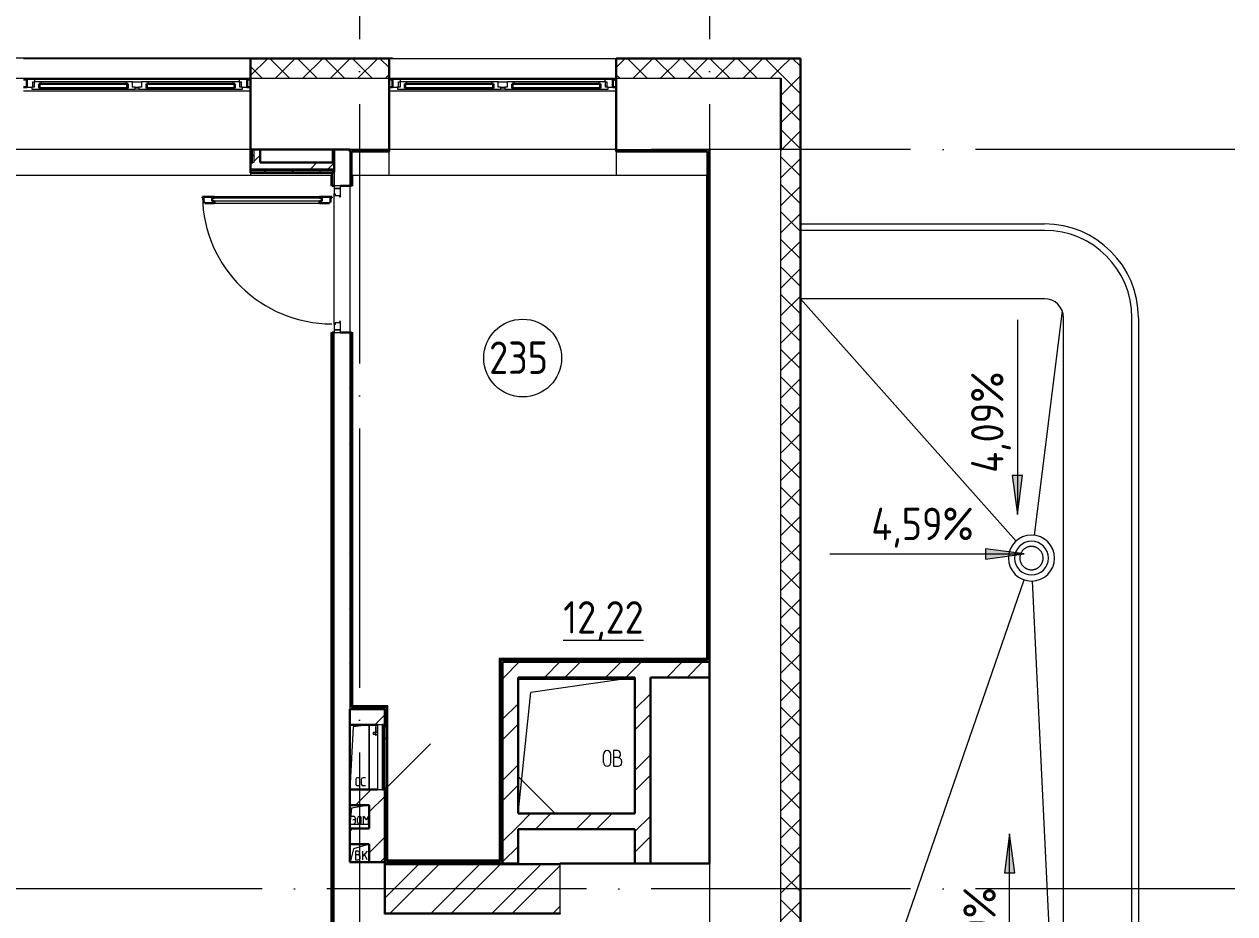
# Model space of a CAD drawing. Header units: millimetres. Extents: x -695119 to 412940, y -249585 to 622758.
# Drawn here: x 317506 to 326841, y 101419 to 108278 of the extents above; entities that cross this region are included whole.
import ezdxf

# ---------------------------------------------------------------- set-up
doc = ezdxf.new("R2010")
doc.units = ezdxf.units.MM
doc.linetypes.add('ADSK_Линия сетки', pattern=[25, 20, -2.5, 0, -2.5])
for name, color, linetype, lineweight in [('_ Окна', 252, 'Continuous', 30), ('Двери', 8, 'Continuous', 9), ('Крыша', 252, 'Continuous', 9), ('Линии', 7, 'Continuous', 9), ('Марки помещений', 8, 'Continuous', 20), ('Оборудование', 8, 'Continuous', 18), ('Ограждение', 8, 'Continuous', 9), ('Окна', 252, 'Continuous', 9), ('Оси', 252, 'Continuous', 9), ('Перекрытие', 252, 'Continuous', 18), ('Размеры', 7, 'Continuous', 9), ('Стены внутренние', 252, 'Continuous', 18), ('Стены наружные', 252, 'Continuous', 18), ('Стены штриховка', 7, 'Continuous', 9)]:
    doc.layers.add(name, color=color, linetype=linetype, lineweight=lineweight)
doc.layers.add('Двери открывание', color=7, linetype='Continuous', lineweight=9, true_color=0xc0c0c0)
doc.styles.add('GOST Common_2', font='', dxfattribs={"width": 0.9, "height": 250})
doc.styles.get('GOST Common_2').set_extended_font_data('GOST type B')

# ---------------------------------------------------------------- blocks, each defined once
blk = doc.blocks.new('план 2 этажа')
at = {"layer": 'Размеры', "true_color": 0x636466}
for points in [[(325164.1, 104499), (325203.6, 104799), (325124.6, 104799)], [(325217.8, 104193.5), (324917.8, 104233), (324917.8, 104154)], [(325104.6, 102035.5), (325065.1, 101735.5), (325144.1, 101735.5)]]:
    blk.add_hatch(color=251, dxfattribs=at).paths.add_polyline_path(points)
at = {"color": 251, "lineweight": 18, "true_color": 0x636466}
for p, q in [((320165.8, 102876.6), (320042.7, 102861.4)), ((320165.8, 102876.6), (320165.8, 102376.6)), ((320042.7, 102861.4), (320015.8, 102376.6)), ((320061.8, 102454.2), (320061.8, 102419.5)), ((320093.8, 102467.5), (320075.2, 102467.5)), ((320093.8, 102406.2), (320075.2, 102406.2)), ((320105.3, 102454.2), (320105.3, 102419.5)), ((320137.2, 102467.5), (320118.6, 102467.5)), ((320137.2, 102406.2), (320118.6, 102406.2)), ((320030.8, 102234.5), (320015.8, 102106.6)), ((320165.8, 102256.6), (320030.8, 102234.5)), ((320026.8, 102171.2), (320045.1, 102171.2)), ((320039.8, 102145.1), (320058.1, 102145.1)), ((320058.1, 102158.1), (320058.1, 102124.2)), ((320076.4, 102125.5), (320076.4, 102156.8)), ((320105.1, 102125.5), (320105.1, 102156.8)), ((320123.3, 102172.5), (320141.6, 102142.5)), ((320123.3, 102111.2), (320123.3, 102172.5)), ((320159.8, 102172.5), (320141.6, 102142.5)), ((320159.8, 102111.2), (320159.8, 102172.5)), ((320165.8, 102106.6), (320015.8, 102106.6)), ((320026.8, 102111.2), (320045.1, 102111.2)), ((320165.8, 101956.6), (320045.4, 101920)), ((320045.4, 101920), (320018.4, 101816.6)), ((320078, 101902), (320061.4, 101902)), ((320061.4, 101902), (320061.4, 101835.4)), ((320079.9, 101872.4), (320061.4, 101872.4)), ((320091, 101883.5), (320091, 101889.1)), ((320096.6, 101850.2), (320096.6, 101855.8)), ((320150.3, 101902), (320116.9, 101862.3)), ((320116.9, 101835.4), (320116.9, 101902)), ((320150.3, 101835.4), (320130.3, 101878.2)), ((320061.4, 101835.4), (320081.7, 101835.4)), ((320435.8, 101801.6), (320435.8, 101806.6)), ((320785.8, 101806.6), (320785.8, 101801.6))]:
    blk.add_line(p, q, dxfattribs=at)
for centre, radius, start, end in [((320075.2, 102454.2), 13.3, 90, 180), ((320075.2, 102419.5), 13.3, 180, 270), ((320118.6, 102454.2), 13.3, 90, 180), ((320118.6, 102419.5), 13.3, 180, 270), ((320045.1, 102158.1), 13, 0, 90), ((320090.7, 102156.8), 14.3, 0, 180), ((320090.7, 102125.5), 14.3, 180, 0), ((320045.1, 102124.2), 13, 270, 0), ((320078, 101889.1), 13, 0, 90), ((320079.9, 101883.5), 11.1, 270, 0), ((320079.9, 101855.8), 16.7, 0, 90), ((320081.7, 101850.2), 14.8, 270, 0)]:
    blk.add_arc(centre, radius, start, end, dxfattribs=at)
at = {"layer": '_ Окна', "color": 251, "true_color": 0x636466}
for p, q in [((317525.8, 107851.6), (317500.8, 107851.6)), ((317525.8, 107793.6), (317525.8, 107851.6)), ((319250.8, 107851.6), (319225.8, 107851.6)), ((319225.8, 107851.6), (319225.8, 107793.6)), ((320345.8, 107851.6), (320320.8, 107851.6)), ((320345.8, 107793.6), (320345.8, 107851.6)), ((322070.8, 107851.6), (322045.8, 107851.6)), ((322045.8, 107851.6), (322045.8, 107793.6)), ((317500.8, 107793.6), (317525.8, 107793.6)), ((317623.8, 107817.6), (317620.8, 107817.6)), ((317620.8, 107817.6), (317620.8, 107785.6)), ((317620.8, 107785.6), (317623.8, 107785.6)), ((318300.8, 107817.6), (317623.8, 107817.6)), ((317623.8, 107817.6), (317623.8, 107785.6)), ((317623.8, 107785.6), (317623.8, 107817.6)), ((317623.8, 107785.6), (318300.8, 107785.6)), ((318300.8, 107785.6), (318300.8, 107817.6)), ((318300.8, 107817.6), (318300.8, 107785.6)), ((318303.8, 107817.6), (318300.8, 107817.6)), ((318300.8, 107785.6), (318303.8, 107785.6)), ((318303.8, 107785.6), (318303.8, 107817.6)), ((318450.8, 107817.6), (318447.8, 107817.6)), ((318447.8, 107817.6), (318447.8, 107785.6)), ((318447.8, 107785.6), (318450.8, 107785.6)), ((319127.8, 107817.6), (318450.8, 107817.6)), ((318450.8, 107817.6), (318450.8, 107785.6)), ((318450.8, 107785.6), (318450.8, 107817.6)), ((318450.8, 107785.6), (319127.8, 107785.6)), ((319127.8, 107785.6), (319127.8, 107817.6)), ((319127.8, 107817.6), (319127.8, 107785.6)), ((319130.8, 107817.6), (319127.8, 107817.6)), ((319127.8, 107785.6), (319130.8, 107785.6)), ((319130.8, 107785.6), (319130.8, 107817.6)), ((319225.8, 107793.6), (319250.8, 107793.6)), ((320320.8, 107793.6), (320345.8, 107793.6)), ((320443.8, 107817.6), (320440.8, 107817.6)), ((320440.8, 107817.6), (320440.8, 107785.6)), ((320440.8, 107785.6), (320443.8, 107785.6)), ((321120.8, 107817.6), (320443.8, 107817.6)), ((320443.8, 107817.6), (320443.8, 107785.6)), ((320443.8, 107785.6), (320443.8, 107817.6)), ((320443.8, 107785.6), (321120.8, 107785.6)), ((321120.8, 107785.6), (321120.8, 107817.6)), ((321120.8, 107817.6), (321120.8, 107785.6)), ((321123.8, 107817.6), (321120.8, 107817.6)), ((321120.8, 107785.6), (321123.8, 107785.6)), ((321123.8, 107785.6), (321123.8, 107817.6)), ((321270.8, 107817.6), (321267.8, 107817.6)), ((321267.8, 107817.6), (321267.8, 107785.6)), ((321267.8, 107785.6), (321270.8, 107785.6)), ((321947.8, 107817.6), (321270.8, 107817.6)), ((321270.8, 107817.6), (321270.8, 107785.6)), ((321270.8, 107785.6), (321270.8, 107817.6)), ((321270.8, 107785.6), (321947.8, 107785.6)), ((321947.8, 107785.6), (321947.8, 107817.6)), ((321947.8, 107817.6), (321947.8, 107785.6)), ((321950.8, 107817.6), (321947.8, 107817.6)), ((321947.8, 107785.6), (321950.8, 107785.6)), ((321950.8, 107785.6), (321950.8, 107817.6)), ((322045.8, 107793.6), (322070.8, 107793.6))]:
    blk.add_line(p, q, dxfattribs=at)
at = {"layer": '_ Окна', "color": 251, "lineweight": 18, "true_color": 0x636466}
for p, q in [((317585.3, 107851.6), (317525.8, 107851.6)), ((317525.8, 107851.6), (317525.8, 107793.6)), ((317571.8, 107793.6), (317571.8, 107834.6)), ((317571.8, 107834.6), (317583.8, 107834.6)), ((317583.8, 107834.6), (317583.8, 107793.6)), ((317634.3, 107834.6), (317583.8, 107834.6)), ((317589.8, 107834.6), (317585.3, 107851.6)), ((317638.8, 107817.6), (317634.3, 107834.6)), ((318290.4, 107834.6), (318285.8, 107817.6)), ((318340.8, 107834.6), (318290.4, 107834.6)), ((318340.8, 107793.6), (318340.8, 107834.6)), ((318410.8, 107834.6), (318410.8, 107793.6)), ((318461.3, 107834.6), (318410.8, 107834.6)), ((318465.8, 107817.6), (318461.3, 107834.6)), ((319117.4, 107834.6), (319112.8, 107817.6)), ((319167.8, 107834.6), (319117.4, 107834.6)), ((319166.4, 107851.6), (319161.8, 107834.6)), ((319225.8, 107851.6), (319166.4, 107851.6)), ((319167.8, 107793.6), (319167.8, 107834.6)), ((319167.8, 107834.6), (319179.8, 107834.6)), ((319179.8, 107834.6), (319179.8, 107793.6)), ((319225.8, 107793.6), (319225.8, 107851.6)), ((320405.3, 107851.6), (320345.8, 107851.6)), ((320345.8, 107851.6), (320345.8, 107793.6)), ((320391.8, 107793.6), (320391.8, 107834.6)), ((320391.8, 107834.6), (320403.8, 107834.6)), ((320403.8, 107834.6), (320403.8, 107793.6)), ((320454.3, 107834.6), (320403.8, 107834.6)), ((320409.8, 107834.6), (320405.3, 107851.6)), ((320458.8, 107817.6), (320454.3, 107834.6)), ((321110.4, 107834.6), (321105.8, 107817.6)), ((321160.8, 107834.6), (321110.4, 107834.6)), ((321160.8, 107793.6), (321160.8, 107834.6)), ((321230.8, 107834.6), (321230.8, 107793.6)), ((321281.3, 107834.6), (321230.8, 107834.6)), ((321285.8, 107817.6), (321281.3, 107834.6)), ((321937.4, 107834.6), (321932.8, 107817.6)), ((321987.8, 107834.6), (321937.4, 107834.6)), ((321986.4, 107851.6), (321981.8, 107834.6)), ((322045.8, 107851.6), (321986.4, 107851.6)), ((321987.8, 107793.6), (321987.8, 107834.6)), ((321987.8, 107834.6), (321999.8, 107834.6)), ((321999.8, 107834.6), (321999.8, 107793.6)), ((322045.8, 107793.6), (322045.8, 107851.6)), ((317525.8, 107793.6), (317563.8, 107793.6)), ((317583.8, 107793.6), (317563.8, 107793.6)), ((317563.8, 107793.6), (317563.8, 107776.6)), ((317563.8, 107776.6), (317619.8, 107776.6)), ((317619.8, 107776.6), (317620.8, 107777.6)), ((317620.8, 107785.6), (317620.8, 107817.6)), ((317620.8, 107817.6), (317638.8, 107817.6)), ((317638.8, 107785.6), (317620.8, 107785.6)), ((317620.8, 107777.6), (317621.8, 107776.6)), ((317621.8, 107776.6), (317636.4, 107776.6)), ((317636.4, 107776.6), (317638.8, 107785.6)), ((318285.8, 107817.6), (318303.8, 107817.6)), ((318303.8, 107785.6), (318285.8, 107785.6)), ((318285.8, 107785.6), (318288.2, 107776.6)), ((318288.2, 107776.6), (318302.8, 107776.6)), ((318302.8, 107776.6), (318303.8, 107777.6)), ((318303.8, 107817.6), (318303.8, 107785.6)), ((318303.8, 107777.6), (318304.8, 107776.6)), ((318304.8, 107776.6), (318360.8, 107776.6)), ((318360.8, 107793.6), (318340.8, 107793.6)), ((318360.8, 107776.6), (318360.8, 107793.6)), ((318410.8, 107793.6), (318390.8, 107793.6)), ((318390.8, 107793.6), (318390.8, 107776.6)), ((318390.8, 107776.6), (318446.8, 107776.6)), ((318446.8, 107776.6), (318447.8, 107777.6)), ((318447.8, 107785.6), (318447.8, 107817.6)), ((318447.8, 107817.6), (318465.8, 107817.6)), ((318465.8, 107785.6), (318447.8, 107785.6)), ((318447.8, 107777.6), (318448.8, 107776.6)), ((318448.8, 107776.6), (318463.4, 107776.6)), ((318463.4, 107776.6), (318465.8, 107785.6)), ((319112.8, 107817.6), (319130.8, 107817.6)), ((319130.8, 107785.6), (319112.8, 107785.6)), ((319112.8, 107785.6), (319115.2, 107776.6)), ((319115.2, 107776.6), (319129.8, 107776.6)), ((319129.8, 107776.6), (319130.8, 107777.6)), ((319130.8, 107817.6), (319130.8, 107785.6)), ((319130.8, 107777.6), (319131.8, 107776.6)), ((319131.8, 107776.6), (319187.8, 107776.6)), ((319187.8, 107793.6), (319167.8, 107793.6)), ((319187.8, 107776.6), (319187.8, 107793.6)), ((319187.8, 107793.6), (319225.8, 107793.6)), ((320345.8, 107793.6), (320383.8, 107793.6)), ((320403.8, 107793.6), (320383.8, 107793.6)), ((320383.8, 107793.6), (320383.8, 107776.6)), ((320383.8, 107776.6), (320439.8, 107776.6)), ((320439.8, 107776.6), (320440.8, 107777.6)), ((320440.8, 107785.6), (320440.8, 107817.6)), ((320440.8, 107817.6), (320458.8, 107817.6)), ((320458.8, 107785.6), (320440.8, 107785.6)), ((320440.8, 107777.6), (320441.8, 107776.6)), ((320441.8, 107776.6), (320456.4, 107776.6)), ((320456.4, 107776.6), (320458.8, 107785.6)), ((321105.8, 107817.6), (321123.8, 107817.6)), ((321123.8, 107785.6), (321105.8, 107785.6)), ((321105.8, 107785.6), (321108.2, 107776.6)), ((321108.2, 107776.6), (321122.8, 107776.6)), ((321122.8, 107776.6), (321123.8, 107777.6)), ((321123.8, 107817.6), (321123.8, 107785.6)), ((321123.8, 107777.6), (321124.8, 107776.6)), ((321124.8, 107776.6), (321180.8, 107776.6)), ((321180.8, 107793.6), (321160.8, 107793.6)), ((321180.8, 107776.6), (321180.8, 107793.6)), ((321230.8, 107793.6), (321210.8, 107793.6)), ((321210.8, 107793.6), (321210.8, 107776.6)), ((321210.8, 107776.6), (321266.8, 107776.6)), ((321266.8, 107776.6), (321267.8, 107777.6)), ((321267.8, 107785.6), (321267.8, 107817.6)), ((321267.8, 107817.6), (321285.8, 107817.6)), ((321285.8, 107785.6), (321267.8, 107785.6)), ((321267.8, 107777.6), (321268.8, 107776.6)), ((321268.8, 107776.6), (321283.4, 107776.6)), ((321283.4, 107776.6), (321285.8, 107785.6)), ((321932.8, 107817.6), (321950.8, 107817.6)), ((321950.8, 107785.6), (321932.8, 107785.6)), ((321932.8, 107785.6), (321935.2, 107776.6)), ((321935.2, 107776.6), (321949.8, 107776.6)), ((321949.8, 107776.6), (321950.8, 107777.6)), ((321950.8, 107817.6), (321950.8, 107785.6)), ((321950.8, 107777.6), (321951.8, 107776.6)), ((321951.8, 107776.6), (322007.8, 107776.6)), ((322007.8, 107793.6), (321987.8, 107793.6)), ((322007.8, 107776.6), (322007.8, 107793.6)), ((322007.8, 107793.6), (322045.8, 107793.6))]:
    blk.add_line(p, q, dxfattribs=at)
at = {"layer": 'Двери', "color": 251, "true_color": 0x636466}
for p, q in [((319945.8, 107031.6), (319895.8, 107031.6)), ((319895.8, 107031.6), (319895.8, 107011.6)), ((319895.8, 107011.6), (319945.8, 107011.6)), ((319945.8, 107011.6), (319895.8, 107011.6)), ((319895.8, 107011.6), (319895.8, 106970.6)), ((319945.8, 107011.6), (319945.8, 107031.6)), ((319945.8, 106947.6), (319945.8, 107011.6)), ((318955.8, 106938.6), (319801.8, 106938.6)), ((318955.8, 106914.6), (318955.8, 106938.6)), ((319801.8, 106914.6), (318955.8, 106914.6)), ((319783.8, 106947.6), (318973.8, 106947.6)), ((318973.8, 106897.6), (319783.8, 106897.6)), ((319801.8, 106938.6), (319801.8, 106914.6)), ((319895.8, 106970.6), (319903.8, 106970.6)), ((319903.8, 106970.6), (319903.8, 106956.6)), ((319903.8, 106956.6), (319937.8, 106956.6)), ((319937.8, 106956.6), (319937.8, 106947.6)), ((319937.8, 106947.6), (319945.8, 106947.6)), ((319895.8, 105962.6), (319895.8, 105921.6)), ((319903.8, 105962.6), (319895.8, 105962.6)), ((319937.8, 105976.6), (319903.8, 105976.6)), ((319903.8, 105976.6), (319903.8, 105962.6)), ((319945.8, 105985.6), (319937.8, 105985.6)), ((319937.8, 105985.6), (319937.8, 105976.6)), ((319945.8, 105921.6), (319945.8, 105985.6)), ((319945.8, 105921.6), (319895.8, 105921.6)), ((319895.8, 105921.6), (319895.8, 105901.6)), ((319895.8, 105921.6), (319945.8, 105921.6)), ((319895.8, 105901.6), (319945.8, 105901.6)), ((319945.8, 105901.6), (319945.8, 105921.6))]:
    blk.add_line(p, q, dxfattribs=at)
at = {"layer": 'Двери', "color": 251, "lineweight": 30, "true_color": 0x636466}
for p, q in [((318973.8, 106947.6), (318879.8, 106947.6)), ((318879.8, 106947.6), (318879.8, 106939.6)), ((318879.8, 106939.6), (318888.8, 106939.6)), ((318888.8, 106939.6), (318888.8, 106905.6)), ((318888.8, 106905.6), (318897.8, 106905.6)), ((318897.8, 106905.6), (318897.8, 106897.6)), ((318897.8, 106897.6), (318973.8, 106897.6)), ((318955.8, 106938.6), (318973.8, 106938.6)), ((318955.8, 106914.6), (318955.8, 106938.6)), ((318973.8, 106914.6), (318955.8, 106914.6)), ((318973.8, 106938.6), (318973.8, 106947.6)), ((318973.8, 106897.6), (318973.8, 106914.6)), ((319877.8, 106947.6), (319783.8, 106947.6)), ((319783.8, 106938.6), (319783.8, 106947.6)), ((319801.8, 106938.6), (319783.8, 106938.6)), ((319783.8, 106914.6), (319801.8, 106914.6)), ((319783.8, 106897.6), (319783.8, 106914.6)), ((319783.8, 106897.6), (319859.8, 106897.6)), ((319801.8, 106914.6), (319801.8, 106938.6)), ((319859.8, 106897.6), (319859.8, 106905.6)), ((319859.8, 106905.6), (319868.8, 106905.6)), ((319868.8, 106905.6), (319868.8, 106939.6)), ((319868.8, 106939.6), (319877.8, 106939.6)), ((319877.8, 106939.6), (319877.8, 106947.6))]:
    blk.add_line(p, q, dxfattribs=at)
at = {"layer": 'Двери открывание', "color": 251, "true_color": 0x636466}
blk.add_arc((319877.8, 106965.6), 998, 181.03345, 270, dxfattribs=at)
at = {"layer": 'Крыша', "color": 251, "true_color": 0x636466}
for p, q in [((325155.1, 104292.9), (323492.8, 106161.6)), ((325509.2, 106067.8), (325294.9, 104336.3)), ((323492.8, 99001.9), (325216, 103994.8)), ((325520.8, 99001.9), (325281.5, 103985.2))]:
    blk.add_line(p, q, dxfattribs=at)
at = {"layer": 'Линии', "color": 251, "lineweight": 18, "ltscale": 100, "true_color": 0x636466}
for p, q in [((322214.2, 103241.6), (321412.4, 103125)), ((321314.2, 102191.6), (321412.4, 103125)), ((321972.4, 102585.6), (321972.4, 102648.2)), ((322029.8, 102585.6), (322029.8, 102648.2)), ((322079.9, 102676.9), (322049.9, 102676.9)), ((322049.9, 102676.9), (322049.9, 102556.9)), ((322083.3, 102623.6), (322049.9, 102623.6)), ((322103.3, 102643.6), (322103.3, 102653.6)), ((322113.3, 102583.6), (322113.3, 102593.6)), ((322049.9, 102556.9), (322086.6, 102556.9)), ((320905.8, 101801.6), (320905.8, 101806.6)), ((321314.2, 101806.6), (321635.8, 101806.6))]:
    blk.add_line(p, q, dxfattribs=at)
at = {"layer": 'Линии', "color": 251, "lineweight": 18, "true_color": 0x636466}
for centre, radius, start, end in [((322001.1, 102648.2), 28.7, 0, 180), ((322079.9, 102653.6), 23.3, 0, 90), ((322083.3, 102643.6), 20, 270, 0), ((322083.3, 102593.6), 30, 0, 90), ((322001.1, 102585.6), 28.7, 180, 0), ((322086.6, 102583.6), 26.7, 270, 0)]:
    blk.add_arc(centre, radius, start, end, dxfattribs=at)
at = {"layer": 'Марки помещений', "color": 251, "true_color": 0x636466}
blk.add_circle((321349.7, 105704), 300, dxfattribs=at)
at = {"layer": 'Оборудование', "color": 251, "true_color": 0x636466}
for p, q in [((320267.2, 102876.6), (320230.8, 102876.6)), ((320230.8, 102876.6), (320230.8, 102376.6)), ((320268.1, 102377.5), (320268.1, 102875.7)), ((320213, 102816.3), (320195.5, 102816.3)), ((320195.5, 102816.3), (320195.5, 102804)), ((320195.5, 102804), (320213, 102804)), ((320214.9, 102818.2), (320213, 102816.3)), ((320213, 102816.3), (320213, 102804)), ((320213, 102804), (320214.9, 102802.1)), ((320230.8, 102819.8), (320214.9, 102819.8)), ((320214.9, 102819.8), (320214.9, 102800.5)), ((320214.9, 102800.5), (320230.8, 102800.5)), ((320215.4, 102860.8), (320215.4, 102815)), ((320220.4, 102860.8), (320215.4, 102860.8)), ((320215.4, 102805.3), (320215.4, 102797.1)), ((320215.4, 102797.1), (320220.4, 102797.1)), ((320220.4, 102815), (320220.4, 102860.8)), ((320220.4, 102797.1), (320220.4, 102805.3)), ((320277.9, 102869.6), (320268.1, 102869.6)), ((320278.8, 102384.6), (320278.8, 102868.7)), ((320285.8, 102857.6), (320280.3, 102857.6)), ((320285.8, 102395.6), (320285.8, 102857.6)), ((320285.8, 102376.6), (320639.4, 102730.2)), ((321600.8, 102191.6), (321314.2, 102478.3)), ((320230.8, 102376.6), (320267.2, 102376.6)), ((320268.1, 102383.6), (320277.9, 102383.6)), ((320280.3, 102395.6), (320285.8, 102395.6))]:
    blk.add_line(p, q, dxfattribs=at)
at = {"layer": 'Оборудование', "color": 251, "true_color": 0x636466, "flags": 128}
for points in [[(325363, 104161.6), (325362.9, 104165.2), (325362.7, 104168.8), (325362.3, 104172.4), (325361.8, 104176), (325361.2, 104179.5), (325360.4, 104183), (325359.5, 104186.5), (325358.4, 104189.9), (325357.2, 104193.3), (325355.9, 104196.6), (325354.4, 104199.9), (325352.8, 104203.1), (325351.1, 104206.3), (325349.2, 104209.4), (325347.3, 104212.4), (325345.2, 104215.3), (325343, 104218.1), (325340.7, 104220.9), (325338.2, 104223.6), (325335.7, 104226.1), (325333.1, 104228.6), (325330.4, 104230.9), (325327.5, 104233.1), (325324.6, 104235.3), (325321.6, 104237.3), (325318.6, 104239.1), (325315.5, 104240.9), (325312.2, 104242.5), (325309, 104244), (325305.7, 104245.4), (325302.3, 104246.6), (325298.9, 104247.7), (325295.4, 104248.7), (325291.9, 104249.5), (325288.4, 104250.2), (325284.8, 104250.7), (325281.2, 104251.1), (325277.7, 104251.4), (325274.1, 104251.5), (325270.5, 104251.5), (325266.9, 104251.3), (325263.3, 104251), (325259.7, 104250.5), (325256.2, 104249.9), (325252.7, 104249.2), (325249.2, 104248.3), (325245.7, 104247.2), (325242.3, 104246.1), (325239, 104244.8), (325235.7, 104243.4), (325232.5, 104241.8), (325229.3, 104240.1), (325226.2, 104238.3), (325223.2, 104236.4), (325220.2, 104234.3), (325217.3, 104232.1), (325214.6, 104229.8), (325211.9, 104227.4), (325209.3, 104224.9), (325206.8, 104222.3), (325204.4, 104219.6), (325202.2, 104216.9), (325200, 104214), (325198, 104211), (325196.1, 104208), (325194.3, 104204.8), (325192.6, 104201.7), (325191.1, 104198.4), (325189.7, 104195.1), (325188.4, 104191.7), (325187.3, 104188.3), (325186.3, 104184.9), (325185.4, 104181.4), (325184.7, 104177.9), (325184.1, 104174.3), (325183.7, 104170.8), (325183.4, 104167.2), (325183.2, 104163.6), (325183.2, 104161.6)], [(325183.2, 104161.6), (325183.3, 104158), (325183.5, 104154.5), (325183.9, 104150.9), (325184.4, 104147.3), (325185, 104143.8), (325185.8, 104140.3), (325186.7, 104136.8), (325187.8, 104133.4), (325189, 104130), (325190.3, 104126.6), (325191.8, 104123.4), (325193.4, 104120.1), (325195.1, 104117), (325196.9, 104113.9), (325198.9, 104110.9), (325201, 104108), (325203.2, 104105.1), (325205.5, 104102.4), (325208, 104099.7), (325210.5, 104097.2), (325213.1, 104094.7), (325215.8, 104092.4), (325218.6, 104090.1), (325221.5, 104088), (325224.5, 104086), (325227.6, 104084.1), (325230.7, 104082.4), (325233.9, 104080.7), (325237.2, 104079.2), (325240.5, 104077.9), (325243.9, 104076.6), (325247.3, 104075.5), (325250.8, 104074.6), (325254.3, 104073.8), (325257.8, 104073.1), (325261.4, 104072.5), (325264.9, 104072.1), (325268.5, 104071.9), (325272.1, 104071.8), (325275.7, 104071.8), (325279.3, 104072), (325282.9, 104072.3), (325286.5, 104072.8), (325290, 104073.4), (325293.5, 104074.1), (325297, 104075), (325300.4, 104076), (325303.8, 104077.2), (325307.2, 104078.5), (325310.5, 104079.9), (325313.7, 104081.5), (325316.9, 104083.2), (325320, 104085), (325323, 104086.9), (325326, 104089), (325328.8, 104091.1), (325331.6, 104093.4), (325334.3, 104095.8), (325336.9, 104098.3), (325339.4, 104100.9), (325341.7, 104103.6), (325344, 104106.4), (325346.2, 104109.3), (325348.2, 104112.3), (325350.1, 104115.3), (325351.9, 104118.4), (325353.6, 104121.6), (325355.1, 104124.9), (325356.5, 104128.2), (325357.8, 104131.5), (325358.9, 104134.9), (325359.9, 104138.4), (325360.8, 104141.9), (325361.5, 104145.4), (325362.1, 104149), (325362.5, 104152.5), (325362.8, 104156.1), (325362.9, 104159.7), (325363, 104161.6)]]:
    blk.add_lwpolyline(points, dxfattribs=at)
at = {"layer": 'Оборудование', "color": 251, "true_color": 0x636466}
for radius, start, end in [(177.5, 0, 180), (130, 0, 180), (177.5, 180, 0), (130, 180, 0)]:
    blk.add_arc((325273.1, 104161.6), radius, start, end, dxfattribs=at)
for points, knots in [([(320268.1, 102875.7), (320268.1, 102875.8), (320268.1, 102875.9), (320268, 102876.1), (320268, 102876.2), (320267.9, 102876.4), (320267.7, 102876.5), (320267.4, 102876.6), (320267.3, 102876.6), (320267.2, 102876.6)], [0, 0, 0, 0, 0.166667, 0.25, 0.333333, 0.5, 0.666667, 0.833333, 1, 1, 1, 1]), ([(320278.8, 102868.7), (320278.8, 102868.8), (320278.8, 102868.9), (320278.7, 102869), (320278.7, 102869.2), (320278.6, 102869.3), (320278.5, 102869.4), (320278.3, 102869.5), (320278.1, 102869.6), (320277.9, 102869.6), (320277.9, 102869.6)], [0, 0, 0, 0, 0.166667, 0.25, 0.333333, 0.416667, 0.541667, 0.666667, 0.833333, 1, 1, 1, 1]), ([(320280.3, 102857.6), (320280.2, 102857.6), (320280, 102857.7), (320279.8, 102857.7), (320279.6, 102857.8), (320279.4, 102857.9), (320279.3, 102858.1), (320279.1, 102858.2), (320279, 102858.4), (320278.9, 102858.6), (320278.8, 102858.8), (320278.8, 102859), (320278.8, 102859.2)], [0, 0, 0, 0, 0.166667, 0.25, 0.333333, 0.416667, 0.5, 0.583333, 0.666667, 0.75, 0.833333, 1, 1, 1, 1]), ([(320267.2, 102376.6), (320267.3, 102376.6), (320267.4, 102376.7), (320267.7, 102376.7), (320267.9, 102376.9), (320268, 102377.1), (320268, 102377.2), (320268.1, 102377.3), (320268.1, 102377.5), (320268.1, 102377.5)], [-1, -1, -1, -1, -0.833333, -0.666667, -0.5, -0.333333, -0.25, -0.166667, 0, 0, 0, 0]), ([(320277.9, 102383.6), (320277.9, 102383.6), (320278.1, 102383.7), (320278.3, 102383.7), (320278.5, 102383.9), (320278.6, 102384), (320278.7, 102384.1), (320278.7, 102384.2), (320278.8, 102384.4), (320278.8, 102384.5), (320278.8, 102384.6)], [-1, -1, -1, -1, -0.833333, -0.666667, -0.541667, -0.416667, -0.333333, -0.25, -0.166667, 0, 0, 0, 0]), ([(320278.8, 102394.1), (320278.8, 102394.2), (320278.8, 102394.4), (320278.9, 102394.7), (320279, 102394.9), (320279.1, 102395), (320279.3, 102395.2), (320279.4, 102395.3), (320279.6, 102395.4), (320279.8, 102395.5), (320280, 102395.6), (320280.2, 102395.6), (320280.3, 102395.6)], [-1, -1, -1, -1, -0.833333, -0.75, -0.666667, -0.583333, -0.5, -0.416667, -0.333333, -0.25, -0.166667, 0, 0, 0, 0])]:
    blk.add_open_spline(points, degree=3, knots=knots, dxfattribs=at)
at = {"layer": 'Ограждение', "color": 251, "true_color": 0x636466}
for p, q in [((319250.8, 107761.6), (317500.8, 107761.6)), ((322070.8, 107761.6), (320320.8, 107761.6)), ((319250.8, 107311.6), (317500.8, 107311.6)), ((319880.8, 107311.6), (319880.8, 107211.6)), ((322070.8, 107311.6), (320320.8, 107311.6)), ((320320.8, 107111.6), (320320.8, 107296.6)), ((322070.8, 107296.6), (322070.8, 107111.6)), ((319880.8, 107111.6), (300265.8, 107111.6)), ((319250.8, 107111.6), (317500.8, 107111.6)), ((319250.8, 107131.6), (319250.8, 107111.6)), ((319870.8, 107111.6), (319870.8, 107031.6)), ((322775.8, 107111.6), (320030.8, 107111.6)), ((320040.8, 107031.6), (320040.8, 107111.6)), ((322070.8, 107111.6), (320320.8, 107111.6)), ((322765.8, 107111.6), (322765.8, 103386.6)), ((319880.8, 107031.6), (319870.8, 107031.6)), ((320040.8, 107031.6), (320030.8, 107031.6)), ((319870.8, 105901.6), (319880.8, 105901.6)), ((319870.8, 105901.6), (319870.8, 97341.6)), ((320030.8, 105901.6), (320040.8, 105901.6)), ((320040.8, 103021.6), (320040.8, 105901.6)), ((322765.8, 103386.6), (321169.2, 103386.6)), ((321169.2, 103386.6), (321179.2, 103376.6)), ((321169.2, 103386.6), (321169.2, 101831.6)), ((322765.8, 103386.6), (322775.8, 103376.6)), ((320030.8, 103011.6), (320040.8, 103021.6)), ((320310.8, 103021.6), (320040.8, 103021.6)), ((320310.8, 103021.6), (320300.8, 103011.6)), ((320310.8, 101831.6), (320310.8, 103021.6)), ((320310.8, 101831.6), (320300.8, 101821.6)), ((321169.2, 101831.6), (320310.8, 101831.6)), ((321169.2, 101831.6), (321179.2, 101821.6))]:
    blk.add_line(p, q, dxfattribs=at)
at = {"layer": 'Окна', "color": 251, "true_color": 0x636466}
for p, q in [((319166.4, 107851.6), (317585.3, 107851.6)), ((318290.4, 107834.6), (317634.3, 107834.6)), ((318340.8, 107834.6), (318410.8, 107834.6)), ((319117.4, 107834.6), (318461.3, 107834.6)), ((321986.4, 107851.6), (320405.3, 107851.6)), ((321110.4, 107834.6), (320454.3, 107834.6)), ((321160.8, 107834.6), (321230.8, 107834.6)), ((321937.4, 107834.6), (321281.3, 107834.6)), ((317619.8, 107776.6), (317621.8, 107776.6)), ((317636.4, 107776.6), (318288.2, 107776.6)), ((318302.8, 107776.6), (318304.8, 107776.6)), ((318360.8, 107793.6), (318390.8, 107793.6)), ((318390.8, 107776.6), (318360.8, 107776.6)), ((318446.8, 107776.6), (318448.8, 107776.6)), ((318463.4, 107776.6), (319115.2, 107776.6)), ((319129.8, 107776.6), (319131.8, 107776.6)), ((320439.8, 107776.6), (320441.8, 107776.6)), ((320456.4, 107776.6), (321108.2, 107776.6)), ((321122.8, 107776.6), (321124.8, 107776.6)), ((321180.8, 107793.6), (321210.8, 107793.6)), ((321210.8, 107776.6), (321180.8, 107776.6)), ((321266.8, 107776.6), (321268.8, 107776.6)), ((321283.4, 107776.6), (321935.2, 107776.6)), ((321949.8, 107776.6), (321951.8, 107776.6))]:
    blk.add_line(p, q, dxfattribs=at)
at = {"layer": 'Оси', "color": 251, "linetype": 'ADSK_Линия сетки', "ltscale": 100, "true_color": 0x636466}
for p, q in [((320090.8, 112662.3), (320090.8, 95007.4)), ((322790.8, 112662.3), (322790.8, 95007.4)), ((326840.8, 107311.6), (255118.5, 107311.6)), ((326840.8, 101611.6), (255080.8, 101611.6))]:
    blk.add_line(p, q, dxfattribs=at)
at = {"layer": 'Перекрытие', "color": 251, "ltscale": 100, "true_color": 0x636466}
blk.add_line((320165.8, 102106.6), (320015.8, 102106.6), dxfattribs=at)
at = {"layer": 'Размеры', "color": 251, "lineweight": 20, "true_color": 0x636466}
for p, q in [((325164.1, 105999), (325164.1, 104499)), ((323717.8, 104193.5), (325217.8, 104193.5)), ((325104.6, 100535.5), (325104.6, 102035.5))]:
    blk.add_line(p, q, dxfattribs=at)
at = {"layer": 'Размеры', "color": 251, "true_color": 0x636466}
for p, q in [((325203.6, 104799), (325124.6, 104799)), ((325124.6, 104799), (325164.1, 104499)), ((325164.1, 104499), (325203.6, 104799)), ((325217.8, 104193.5), (324917.8, 104233)), ((324917.8, 104233), (324917.8, 104154)), ((324917.8, 104154), (325217.8, 104193.5)), ((325104.6, 102035.5), (325065.1, 101735.5)), ((325144.1, 101735.5), (325104.6, 102035.5)), ((325065.1, 101735.5), (325144.1, 101735.5))]:
    blk.add_line(p, q, dxfattribs=at)
at = {"layer": 'Стены внутренние', "color": 251, "true_color": 0x636466}
for p, q in [((317500.8, 108013.6), (319250.8, 108013.6)), ((320320.8, 108013.6), (322070.8, 108013.6)), ((299235.8, 107861.6), (323340.8, 107861.6)), ((320015.8, 107311.6), (320320.8, 107311.6)), ((320015.8, 107296.6), (320015.8, 102996.6)), ((322070.8, 107311.6), (322790.8, 107311.6)), ((323340.8, 95361.6), (323340.8, 107311.6)), ((319895.8, 107136.6), (319895.8, 107031.6)), ((319895.8, 105962.6), (319895.8, 106970.6)), ((323492.8, 106738.6), (325372.8, 106738.6)), ((325372.8, 106688.6), (323492.8, 106688.6)), ((325372.8, 106161.6), (323492.8, 106161.6)), ((325520.8, 91211.6), (325520.8, 106013.6)), ((326047.8, 91211.6), (326047.8, 106013.6)), ((326097.8, 106013.6), (326097.8, 91211.6)), ((321314.2, 101806.6), (321635.8, 101806.6)), ((321635.8, 101801.6), (321635.8, 101421.6))]:
    blk.add_line(p, q, dxfattribs=at)
at = {"layer": 'Стены внутренние', "color": 251, "lineweight": 30, "true_color": 0x636466}
for p, q in [((319250.8, 107311.6), (319250.8, 108013.6)), ((319250.8, 108013.6), (320320.8, 108013.6)), ((320320.8, 107311.6), (320320.8, 108013.6)), ((322070.8, 107311.6), (322070.8, 108013.6)), ((323492.8, 108013.6), (322070.8, 108013.6)), ((323492.8, 95209.6), (323492.8, 108013.6)), ((323340.8, 107311.6), (323340.8, 107861.6)), ((320015.8, 107311.6), (319325.8, 107311.6)), ((319895.8, 107311.6), (319895.8, 107211.6)), ((320015.8, 107311.6), (320015.8, 107296.6)), ((320015.8, 107031.6), (319945.8, 107031.6)), ((320015.8, 105901.6), (319945.8, 105901.6)), ((322790.8, 101806.6), (322790.8, 103361.6)), ((320015.8, 102376.6), (320015.8, 102876.6)), ((320015.8, 102076.6), (320015.8, 102256.6)), ((320015.8, 101816.6), (320015.8, 101956.6)), ((320015.8, 101816.6), (320285.8, 101816.6)), ((320285.8, 101806.6), (320285.8, 101416.6)), ((321635.8, 101806.6), (322214.2, 101806.6)), ((321635.8, 101806.6), (321635.8, 101801.6)), ((322334.2, 101806.6), (322790.8, 101806.6)), ((321635.8, 101421.6), (321635.8, 101416.6))]:
    blk.add_line(p, q, dxfattribs=at)
at = {"layer": 'Стены внутренние', "color": 251, "linetype": 'Continuous', "lineweight": 9, "true_color": 0x636466}
for p, q in [((319250.8, 107881.6), (319380.8, 108011.6)), ((319299, 108013.6), (319297.8, 108011.6)), ((319552.5, 107861.6), (319402.5, 108011.6)), ((319442.9, 107861.6), (319592.9, 108011.6)), ((319764.6, 107861.6), (319614.6, 108011.6)), ((319655.1, 107861.6), (319805.1, 108011.6)), ((319976.7, 107861.6), (319826.7, 108011.6)), ((319867.2, 107861.6), (320017.2, 108011.6)), ((320188.9, 107861.6), (320038.9, 108011.6)), ((320079.3, 107861.6), (320229.3, 108011.6)), ((320120.2, 108013.6), (320119, 108011.6)), ((320318.8, 107943.8), (320251, 108011.6)), ((322072.8, 107945.9), (322138.5, 108011.6)), ((322114.6, 108013.6), (322113.4, 108011.6)), ((322310.2, 107861.6), (322160.2, 108011.6)), ((322200.7, 107861.6), (322350.7, 108011.6)), ((322522.3, 107861.6), (322372.3, 108011.6)), ((322412.8, 107861.6), (322562.8, 108011.6)), ((322734.5, 107861.6), (322584.5, 108011.6)), ((322624.9, 107861.6), (322774.9, 108011.6)), ((322946.6, 107861.6), (322796.6, 108011.6)), ((322837.1, 107861.6), (322987.1, 108011.6)), ((322935.8, 108013.6), (322934.7, 108011.6)), ((323158.7, 107861.6), (323008.7, 108011.6)), ((323049.2, 107861.6), (323199.2, 108011.6)), ((323170.4, 108013.6), (323169.3, 108011.6)), ((323340.8, 107891.7), (323220.9, 108011.6)), ((323340.8, 107941.1), (323411.3, 108011.6)), ((323490.8, 107953.8), (323433, 108011.6)), ((319340.3, 107861.6), (319252.8, 107949.2)), ((320318.8, 107983.4), (320320.8, 107983.4)), ((322070.8, 107983.4), (322072.8, 107983.4)), ((323261.3, 107861.6), (323340.8, 107941.1)), ((320291.5, 107861.6), (320320.8, 107891)), ((322098.1, 107861.6), (322070.8, 107888.9)), ((323490.8, 107741.7), (323340.8, 107891.7)), ((323340.8, 107729), (323490.8, 107879)), ((323492.8, 107814.8), (323490.8, 107818.2)), ((323490.8, 107780.2), (323492.8, 107780.2)), ((323490.8, 107529.5), (323340.8, 107679.5)), ((323340.8, 107516.9), (323490.8, 107666.9)), ((323490.8, 107577), (323492.8, 107577)), ((323490.8, 107317.4), (323340.8, 107467.4)), ((323340.8, 107304.7), (323490.8, 107454.7)), ((323490.8, 107272.2), (323492.8, 107272.2)), ((323490.8, 107105.3), (323340.8, 107255.3)), ((323340.8, 107092.6), (323490.8, 107242.6)), ((323490.8, 106893.1), (323340.8, 107043.1)), ((323340.8, 106880.5), (323490.8, 107030.5)), ((323490.8, 106681), (323340.8, 106831)), ((323340.8, 106668.3), (323490.8, 106818.3)), ((323490.8, 106468.9), (323340.8, 106618.9)), ((323340.8, 106456.2), (323490.8, 106606.2)), ((323490.8, 106662.6), (323492.8, 106662.6)), ((323490.8, 106459.4), (323492.8, 106459.4)), ((323490.8, 106256.7), (323340.8, 106406.7)), ((323340.8, 106244.1), (323490.8, 106394.1)), ((323490.8, 106044.6), (323340.8, 106194.6)), ((323340.8, 106031.9), (323490.8, 106181.9)), ((323492.8, 106189.2), (323490.8, 106192.6)), ((323490.8, 106154.6), (323492.8, 106154.6)), ((323490.8, 105832.5), (323340.8, 105982.5)), ((323340.8, 105819.8), (323490.8, 105969.8)), ((323490.8, 105620.4), (323340.8, 105770.4)), ((323340.8, 105607.7), (323490.8, 105757.7)), ((323490.8, 105408.2), (323340.8, 105558.2)), ((323340.8, 105395.5), (323490.8, 105545.5)), ((323490.8, 105545), (323492.8, 105545)), ((323490.8, 105196.1), (323340.8, 105346.1)), ((323340.8, 105183.4), (323490.8, 105333.4)), ((323490.8, 105341.8), (323492.8, 105341.8)), ((323490.8, 104984), (323340.8, 105134)), ((323340.8, 104971.3), (323490.8, 105121.3)), ((323490.8, 105037), (323492.8, 105037)), ((323490.8, 104771.8), (323340.8, 104921.8)), ((323340.8, 104759.1), (323490.8, 104909.1)), ((323490.8, 104559.7), (323340.8, 104709.7)), ((323340.8, 104547), (323490.8, 104697)), ((323490.8, 104347.6), (323340.8, 104497.6)), ((323340.8, 104334.9), (323490.8, 104484.9)), ((323490.8, 104427.4), (323492.8, 104427.4)), ((323490.8, 104135.4), (323340.8, 104285.4)), ((323340.8, 104122.7), (323490.8, 104272.7)), ((323492.8, 104304.8), (323490.8, 104301.3)), ((323490.8, 104224.2), (323492.8, 104224.2)), ((323490.8, 103923.3), (323340.8, 104073.3)), ((323340.8, 103910.6), (323490.8, 104060.6)), ((323490.8, 103919.4), (323492.8, 103919.4)), ((323490.8, 103711.2), (323340.8, 103861.2)), ((323340.8, 103698.5), (323490.8, 103848.5)), ((323490.8, 103499), (323340.8, 103649)), ((323340.8, 103486.4), (323490.8, 103636.4)), ((323490.8, 103286.9), (323340.8, 103436.9)), ((323492.5, 103491.5), (323490.8, 103488.5)), ((323340.8, 103274.2), (323490.8, 103424.2)), ((323490.8, 103309.8), (323492.8, 103309.8)), ((323490.8, 103074.8), (323340.8, 103224.8)), ((323340.8, 103062.1), (323490.8, 103212.1)), ((323492.8, 103141.2), (323490.8, 103144.6)), ((323490.8, 103106.6), (323492.8, 103106.6)), ((323490.8, 102862.6), (323340.8, 103012.6)), ((323340.8, 102850), (323490.8, 103000)), ((323490.8, 102650.5), (323340.8, 102800.5)), ((323340.8, 102637.8), (323490.8, 102787.8)), ((323490.8, 102801.8), (323492.8, 102801.8)), ((323490.8, 102438.4), (323340.8, 102588.4)), ((323340.8, 102425.7), (323490.8, 102575.7)), ((323492.8, 102531.6), (323490.8, 102535)), ((323490.8, 102226.2), (323340.8, 102376.2)), ((323340.8, 102213.6), (323490.8, 102363.6)), ((323490.8, 102014.1), (323340.8, 102164.1)), ((323340.8, 102001.4), (323490.8, 102151.4)), ((323490.8, 102192.2), (323492.8, 102192.2)), ((323492.8, 102069.6), (323490.8, 102066.1)), ((323490.8, 101802), (323340.8, 101952)), ((323340.8, 101789.3), (323490.8, 101939.3)), ((323490.8, 101989), (323492.8, 101989)), ((323490.8, 101589.8), (323340.8, 101739.8)), ((323340.8, 101577.2), (323490.8, 101727.2)), ((323490.8, 101684.2), (323492.8, 101684.2)), ((323490.8, 101377.7), (323340.8, 101527.7)), ((323340.8, 101365), (323490.8, 101515))]:
    blk.add_line(p, q, dxfattribs=at)
at = {"layer": 'Стены внутренние', "color": 251, "true_color": 0x636466}
for radius in [725, 675, 148]:
    blk.add_arc((325372.8, 106013.6), radius, 0, 90, dxfattribs=at)
at = {"layer": 'Стены наружные', "color": 251, "true_color": 0x636466}
for p, q in [((316970.8, 108018.6), (320345.8, 108018.6)), ((319795.8, 108013.6), (319795.8, 108018.6)), ((320345.8, 108018.6), (320345.8, 108013.6)), ((319888.3, 107296.6), (319880.8, 107296.6)), ((319888.3, 107311.6), (319888.3, 107296.6)), ((319895.8, 97341.6), (319895.8, 105901.6)), ((322214.2, 103226.6), (321314.2, 103226.6)), ((320165.8, 102376.6), (320165.8, 102876.6))]:
    blk.add_line(p, q, dxfattribs=at)
at = {"layer": 'Стены наружные', "color": 251, "lineweight": 30, "true_color": 0x636466}
for p, q in [((319250.8, 107136.6), (319250.8, 107311.6)), ((319325.8, 107311.6), (319250.8, 107311.6)), ((319325.8, 107311.6), (319325.8, 107211.6)), ((320030.8, 107296.6), (320320.8, 107296.6)), ((320030.8, 107031.6), (320030.8, 107296.6)), ((320320.8, 107296.6), (320320.8, 107311.6)), ((322070.8, 107296.6), (322070.8, 107311.6)), ((322775.8, 107296.6), (322070.8, 107296.6)), ((322775.8, 103376.6), (322775.8, 107296.6)), ((322790.8, 107311.6), (322790.8, 103361.6)), ((319325.8, 107211.6), (319895.8, 107211.6)), ((319895.8, 107136.6), (319895.8, 107211.6)), ((319250.8, 107131.6), (319250.8, 107136.6)), ((319880.8, 107131.6), (319250.8, 107131.6)), ((319880.8, 107136.6), (319895.8, 107136.6)), ((319895.8, 107136.6), (319880.8, 107136.6)), ((319880.8, 107131.6), (319880.8, 107031.6)), ((319880.8, 107031.6), (319895.8, 107031.6)), ((320030.8, 107031.6), (320015.8, 107031.6)), ((319880.8, 105901.6), (319880.8, 97341.6)), ((319880.8, 105901.6), (319895.8, 105901.6)), ((320030.8, 105901.6), (320015.8, 105901.6)), ((320030.8, 103011.6), (320030.8, 105901.6)), ((321179.2, 103376.6), (322775.8, 103376.6)), ((321179.2, 101821.6), (321179.2, 103376.6)), ((321194.2, 101806.6), (321194.2, 103361.6)), ((322790.8, 103361.6), (321194.2, 103361.6)), ((322790.8, 103241.6), (322790.8, 103361.6)), ((321314.2, 103241.6), (321314.2, 102191.6)), ((322214.2, 103241.6), (321314.2, 103241.6)), ((322214.2, 102191.6), (322214.2, 103241.6)), ((322790.8, 103241.6), (322334.2, 103241.6)), ((322334.2, 103241.6), (322334.2, 101806.6)), ((320285.8, 102996.6), (320015.8, 102996.6)), ((320015.8, 102996.6), (320015.8, 102876.6)), ((320030.8, 103011.6), (320300.8, 103011.6)), ((320285.8, 102996.6), (320285.8, 102857.6)), ((320300.8, 103011.6), (320300.8, 101821.6)), ((320230.8, 102876.6), (320015.8, 102876.6)), ((320285.8, 102876.6), (320267.4, 102876.6)), ((320015.8, 102376.6), (320230.8, 102376.6)), ((320015.8, 102376.6), (320015.8, 102256.6)), ((320285.8, 102376.6), (320267.4, 102376.6)), ((320285.8, 101806.6), (320285.8, 102395.6)), ((320165.8, 102256.6), (320015.8, 102256.6)), ((320165.8, 102076.6), (320165.8, 102256.6)), ((321314.2, 102191.6), (322214.2, 102191.6)), ((320015.8, 102076.6), (320165.8, 102076.6)), ((320015.8, 102076.6), (320015.8, 101956.6)), ((321314.2, 102071.6), (321314.2, 101806.6)), ((322214.2, 102071.6), (321314.2, 102071.6)), ((322214.2, 101806.6), (322214.2, 102071.6)), ((320165.8, 101956.6), (320015.8, 101956.6)), ((320165.8, 101816.6), (320165.8, 101956.6)), ((321314.2, 101806.6), (320285.8, 101806.6)), ((320285.8, 101801.6), (321635.8, 101801.6)), ((320300.8, 101821.6), (321179.2, 101821.6)), ((322214.2, 101806.6), (322334.2, 101806.6)), ((320285.8, 101421.6), (321635.8, 101421.6))]:
    blk.add_line(p, q, dxfattribs=at)
at = {"layer": 'Стены наружные', "color": 251, "linetype": 'Continuous', "lineweight": 9, "true_color": 0x636466}
for p, q in [((319263.3, 107257.7), (319275.8, 107270.2)), ((319275.8, 107218.7), (319325.8, 107268.7)), ((320150.7, 107296.6), (320165.7, 107311.6)), ((322272.1, 107296.6), (322287.1, 107311.6)), ((322696.3, 107296.6), (322711.3, 107311.6)), ((319250.8, 107245.2), (319263.3, 107257.7)), ((319250.8, 107193.7), (319268.7, 107211.6)), ((319712.2, 107161.6), (319762.2, 107211.6)), ((319847.1, 107161.6), (319895.8, 107210.4)), ((320015.8, 107161.7), (320030.8, 107176.7)), ((319354.3, 107136.6), (319366.8, 107149.1)), ((319366.8, 107149.1), (319379.3, 107161.6)), ((319561.5, 107131.6), (319566.5, 107136.6)), ((319566.5, 107136.6), (319579, 107149.1)), ((319579, 107149.1), (319591.5, 107161.6)), ((319778.6, 107136.6), (319791.1, 107149.1)), ((319791.1, 107149.1), (319803.6, 107161.6)), ((322775.8, 106951.9), (322790.8, 106966.9)), ((322775.8, 106527.6), (322790.8, 106542.6)), ((322775.8, 106103.3), (322790.8, 106118.3)), ((320015.8, 105888.9), (320028.5, 105901.6)), ((322775.8, 105679.1), (322790.8, 105694.1)), ((320015.8, 105464.7), (320030.8, 105479.7)), ((322775.8, 105254.8), (322790.8, 105269.8)), ((320015.8, 105040.4), (320030.8, 105055.4)), ((322775.8, 104830.5), (322790.8, 104845.5)), ((320015.8, 104616.1), (320030.8, 104631.1)), ((322775.8, 104406.3), (322790.8, 104421.3)), ((320015.8, 104191.9), (320030.8, 104206.9)), ((322775.8, 103982), (322790.8, 103997)), ((320015.8, 103767.6), (320030.8, 103782.6)), ((322775.8, 103557.7), (322790.8, 103572.7)), ((320015.8, 103343.3), (320030.8, 103358.3)), ((321203, 103241.6), (321323, 103361.6)), ((321306.9, 103361.6), (321321.9, 103376.6)), ((321517.3, 103241.6), (321637.3, 103361.6)), ((321674.5, 103241.6), (321794.5, 103361.6)), ((321731.2, 103361.6), (321746.2, 103376.6)), ((321988.8, 103241.6), (322108.8, 103361.6)), ((322145.9, 103241.6), (322265.9, 103361.6)), ((322155.4, 103361.6), (322170.4, 103376.6)), ((322460.2, 103241.6), (322580.2, 103361.6)), ((322579.7, 103361.6), (322594.7, 103376.6)), ((322617.4, 103241.6), (322737.4, 103361.6)), ((321179.2, 103233.9), (321194.2, 103248.9)), ((321194.2, 103232.8), (321203, 103241.6)), ((322214.2, 102995.6), (322334.2, 103115.6)), ((320093.4, 102996.6), (320108.4, 103011.6)), ((321194.2, 102918.5), (321314.2, 103038.5)), ((320209.4, 102876.6), (320285.8, 102953.1)), ((321194.2, 102761.4), (321314.2, 102881.4)), ((322214.2, 102838.5), (322334.2, 102958.5)), ((320285.8, 102764.8), (320300.8, 102779.8)), ((321179.2, 102809.7), (321194.2, 102824.7)), ((322214.2, 102524.1), (322334.2, 102644.1)), ((321194.2, 102447.1), (321314.2, 102567.1)), ((321194.2, 102289.9), (321314.2, 102409.9)), ((322214.2, 102367), (322334.2, 102487)), ((320060.8, 102256.6), (320165.8, 102361.6)), ((320165.8, 102361.6), (320180.8, 102376.6)), ((320165.8, 102204.5), (320285.8, 102324.5)), ((320285.8, 102340.5), (320300.8, 102355.5)), ((321179.2, 102385.4), (321194.2, 102400.4)), ((321314.2, 102095.6), (321410.2, 102191.6)), ((321447.4, 102071.6), (321567.4, 102191.6)), ((321761.7, 102071.6), (321881.7, 102191.6)), ((321918.8, 102071.6), (322038.8, 102191.6)), ((322214.2, 102052.7), (322334.2, 102172.7)), ((320015.8, 102054.5), (320038, 102076.6)), ((321194.2, 101975.6), (321314.2, 102095.6)), ((320165.8, 101890.1), (320285.8, 102010.1)), ((321179.2, 101961.1), (321194.2, 101976.1)), ((321194.2, 101818.5), (321314.2, 101938.5)), ((322214.2, 101895.5), (322334.2, 102015.5)), ((320249.5, 101816.6), (320285.8, 101853)), ((320285.8, 101916.3), (320300.8, 101931.3)), ((320285.8, 101538.7), (320548.8, 101801.6)), ((320325.9, 101421.6), (320705.9, 101801.6)), ((320600.4, 101806.6), (320615.4, 101821.6)), ((320640.2, 101421.6), (321020.2, 101801.6)), ((320797.4, 101421.6), (321177.4, 101801.6)), ((321024.7, 101806.6), (321039.7, 101821.6)), ((321111.7, 101421.6), (321491.7, 101801.6)), ((321268.8, 101421.6), (321635.8, 101788.6)), ((321583.2, 101421.6), (321635.8, 101474.3))]:
    blk.add_line(p, q, dxfattribs=at)
at = {"layer": 'Стены штриховка', "color": 251, "true_color": 0x636466}
for p, q in [((319252.8, 107937.6), (319252.8, 108011.6)), ((319252.8, 108011.6), (320318.8, 108011.6)), ((320318.8, 108011.6), (320318.8, 107937.6)), ((322072.8, 107937.6), (322072.8, 108011.6)), ((322072.8, 108011.6), (323492.8, 108011.6)), ((323490.8, 95209.6), (323490.8, 108013.6)), ((319250.8, 107937.6), (319252.8, 107937.6)), ((320318.8, 107937.6), (320320.8, 107937.6)), ((322070.8, 107937.6), (322072.8, 107937.6)), ((319263.3, 107311.6), (319263.3, 107211.6)), ((319275.8, 107311.6), (319275.8, 107211.6)), ((319275.8, 107211.6), (319250.8, 107211.6)), ((319895.8, 107161.6), (319250.8, 107161.6)), ((319895.8, 107149.1), (319250.8, 107149.1)), ((319880.8, 107136.6), (319250.8, 107136.6)), ((319250.8, 107136.6), (319880.8, 107136.6)), ((319880.8, 107131.6), (319880.8, 107136.6))]:
    blk.add_line(p, q, dxfattribs=at)
at = {"layer": 'Марки помещений', "color": 251, "true_color": 0x636466, "style": 'GOST Common_2', "width": 0.9}
for s, p in [('235', (321090.9, 105581.7)), ('%%U12,22', (321662, 103579.7))]:
    blk.add_text(s, height=250, dxfattribs=at).set_placement(p)
at = {"layer": 'Размеры', "color": 251, "true_color": 0x636466, "style": 'GOST Common_2', "width": 0.9}
for s, rotation, p in [('4,09%%%', 90, (325057.4, 104819.2)), ('4,59%%%', 360, (324038, 104300.2)), ('1,59%%%', 90, (324997.9, 100888.4))]:
    blk.add_text(s, height=250, rotation=rotation, dxfattribs=at).set_placement(p)

msp = doc.modelspace()

# ---------------------------------------------------------------- block references
msp.add_blockref('план 2 этажа', (0, 0))

doc.saveas('drawing.dxf')
